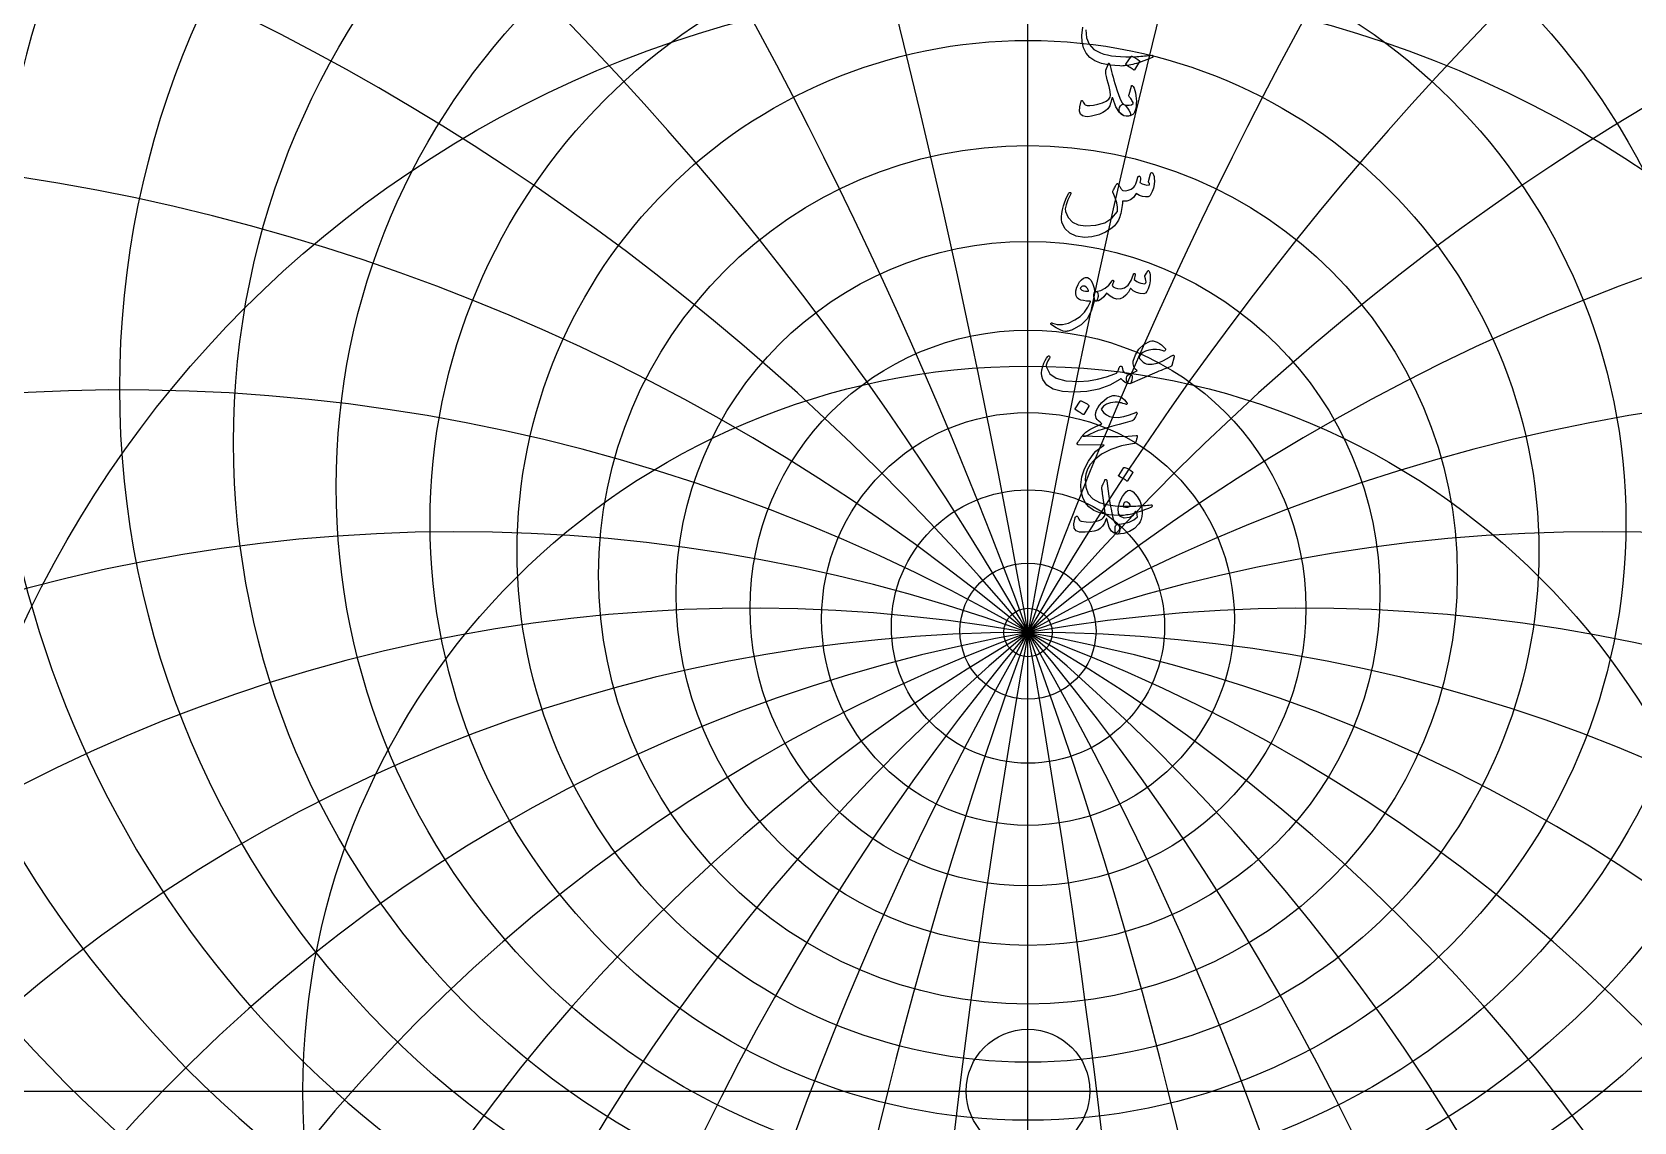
# Model space of a CAD drawing. Header units: millimetres. Extents: x -71 to 71, y -71 to 73.
# Drawn here: x -38.3 to 23.3, y -1.2 to 40.7 of the extents above; entities that cross this region are included whole.
import ezdxf

# ---------------------------------------------------------------- set-up
doc = ezdxf.new("R2010")
doc.units = ezdxf.units.MM
for name, color, linetype in [('CUT_INNER', 6, 'Continuous'), ('CUT_OUTER', 1, 'Continuous'), ('ENGRAVE', 7, 'Continuous'), ('ENGRAVE_FINE', 8, 'Continuous'), ('TEXT', 5, 'Continuous')]:
    doc.layers.add(name, color=color, linetype=linetype)

msp = doc.modelspace()

# ---------------------------------------------------------------- linework, layer by layer
at = {"layer": 'CUT_INNER'}
msp.add_circle((0, 0), 2.375, dxfattribs=at)
at = {"layer": 'CUT_OUTER'}
msp.add_arc((-0.0002, -0.0002), 70.7624, 143.437284, 87.803, dxfattribs=at)
at = {"layer": 'ENGRAVE'}
for points in [[(0, -65), (0, 65)], [(-65, 0), (65, 0)]]:
    msp.add_lwpolyline(points, dxfattribs=at)
for centre, radius in [((0, 0), 65), ((0, 26.9983), 34.8906), ((0, 24.9127), 30.5206), ((0, 23.2241), 26.5789), ((0, 21.8516), 22.9719), ((0, 0), 42.5483), ((0, 20.7365), 19.6286), ((0, 19.8357), 16.4933), ((0, 19.117), 13.5217), ((0, 18.5565), 10.677), ((0, 0), 27.8517), ((0, 18.1368), 7.9284), ((0, 17.8452), 5.2486), ((0, 17.6735), 2.6134), ((0, 17.6168), 0.93)]:
    msp.add_circle(centre, radius, dxfattribs=at)
for centre, radius, start, end in [((0, 29.5942), 39.8157, 131.540817, 48.459183), ((0, 32.8635), 45.4736, 158.875932, 21.124068), ((0, 37.0484), 52.1226, 177.987161, 2.012839), ((0, 42.5236), 60.1549, 193.587078, 346.412922), ((0, -42.5731), 60.1899, 45.016667, 134.983333), ((0, -42.5731), 60.1899, 45.016667, 134.983333), ((-13.0688, 48.7733), 66.0302, 218.740683, 261.906834), ((13.0688, 48.7733), 66.0302, 278.093166, 321.259317)]:
    msp.add_arc(centre, radius, start, end, dxfattribs=at)
at = {"layer": 'ENGRAVE_FINE'}
for centre, radius, start, end in [((-341.3539, -42.5731), 346.6199, 4.152572, 17.901565), ((-341.3539, -42.5731), 346.6199, 4.152572, 17.901565), ((341.3539, -42.5731), 346.6199, 162.098435, 175.847428), ((341.3539, -42.5731), 346.6199, 162.098435, 175.847428), ((-165.3704, -42.5731), 175.9835, 8.358017, 35.97743), ((-165.3704, -42.5731), 175.9835, 8.358017, 35.97743), ((165.3704, -42.5731), 175.9835, 144.02257, 171.641983), ((165.3704, -42.5731), 175.9835, 144.02257, 171.641983), ((-104.252, -42.5731), 120.3798, 12.671638, 54.3922), ((-104.252, -42.5731), 120.3798, 12.671638, 54.3922), ((104.252, -42.5731), 120.3798, 125.6078, 167.328362), ((104.252, -42.5731), 120.3798, 125.6078, 167.328362), ((-71.7315, -42.5731), 93.6389, 17.153802, 73.277838), ((-71.7315, -42.5731), 93.6389, 17.153802, 73.277838), ((71.7315, -42.5731), 93.6389, 106.722162, 162.846198), ((71.7315, -42.5731), 93.6389, 106.722162, 162.846198), ((-50.5053, -42.5731), 78.5723, 21.873002, 92.678933), ((-50.5053, -42.5731), 78.5723, 21.873002, 92.678933), ((50.5053, -42.5731), 78.5723, 87.321067, 158.126998), ((50.5053, -42.5731), 78.5723, 87.321067, 158.126998), ((-34.7507, -42.5731), 69.5013, 26.909615, 108.663414), ((-34.7507, -42.5731), 69.5013, 26.909615, 108.663414), ((34.7507, -42.5731), 69.5013, 71.336586, 153.090385), ((34.7507, -42.5731), 69.5013, 71.336586, 153.090385), ((-21.9073, -42.5731), 64.0528, 32.360678, 118.765767), ((-21.9073, -42.5731), 64.0528, 32.360678, 118.765767), ((21.9073, -42.5731), 64.0528, 61.234233, 147.639322), ((21.9073, -42.5731), 64.0528, 61.234233, 147.639322), ((-10.6131, -42.5731), 61.1184, 38.346091, 127.435665), ((-10.6131, -42.5731), 61.1184, 38.346091, 127.435665), ((10.6131, -42.5731), 61.1184, 52.564335, 141.653909), ((10.6131, -42.5731), 61.1184, 52.564335, 141.653909)]:
    msp.add_arc(centre, radius, start, end, dxfattribs=at)
at = {"layer": 'TEXT'}
msp.add_lwpolyline([(2.2275, 40.7762), (2.2528, 40.4666), (2.3533, 40.2142), (2.5291, 40.019), (2.7802, 39.8811), (2.9104, 39.8393), (3.0535, 39.8048), (3.2095, 39.7774), (3.3784, 39.7573), (3.5599, 39.7442), (3.7538, 39.7377), (3.96, 39.738), (4.1786, 39.745), (4.2564, 39.7493), (4.3328, 39.7542), (4.4079, 39.7597), (4.4818, 39.7656), (4.5539, 39.772), (4.6236, 39.779), (4.691, 39.7865), (4.7561, 39.7945), (4.776, 39.7955), (4.7902, 39.7903), (4.7987, 39.779), (4.8015, 39.7615), (4.8, 39.7411), (4.7953, 39.7254), (4.7876, 39.7143), (4.7767, 39.7078), (4.6602, 39.6586), (4.5499, 39.614), (4.4457, 39.574), (4.3477, 39.5387), (4.2562, 39.5078), (4.1714, 39.481), (4.0933, 39.4583), (4.0219, 39.4397), (3.9547, 39.426), (3.8894, 39.4139), (3.8258, 39.4034), (3.7641, 39.3943), (3.7039, 39.3874), (3.645, 39.383), (3.5873, 39.3812), (3.531, 39.382), (3.1463, 39.4119), (2.8256, 39.4768), (2.5688, 39.5769), (2.376, 39.712), (2.2345, 39.8808), (2.1357, 40.078), (2.0798, 40.3036), (2.0666, 40.5576), (2.1071, 40.8726)], dxfattribs=at)
for points in [[(3.1618, 39.3925), (3.1855, 39.2843), (3.2113, 39.1744), (3.2392, 39.0626), (3.2691, 38.9491), (3.301, 38.8332), (3.3351, 38.7144), (3.3712, 38.5929), (3.4093, 38.4685), (3.4864, 38.2447), (3.5568, 38.0766), (3.6205, 37.9642), (3.6774, 37.9075), (3.7272, 37.8737), (3.7775, 37.826), (3.8283, 37.7644), (3.8796, 37.6889), (3.928, 37.5953), (3.9414, 37.5249), (3.9198, 37.4777), (3.8631, 37.4537), (3.6798, 37.4723), (3.5176, 37.594), (3.3766, 37.8188), (3.2567, 38.1467), (3.2541, 38.1522), (3.2505, 38.156), (3.2459, 38.1583), (3.2402, 38.1591), (3.2361, 38.1583), (3.2319, 38.156), (3.2278, 38.1522), (3.2237, 38.1467), (3.2121, 38.0936), (3.1979, 38.0374), (3.1811, 37.9781), (3.1618, 37.9157), (3.1407, 37.8567), (3.1185, 37.8075), (3.0953, 37.768), (3.0711, 37.7384), (2.9839, 37.6623), (2.8751, 37.595), (2.7447, 37.5365), (2.5926, 37.4867), (2.4379, 37.4499), (2.3038, 37.4341), (2.1904, 37.4396), (2.0976, 37.4661), (2.0182, 37.5326), (1.9821, 37.6497), (1.9893, 37.8173), (2.0398, 38.0354), (2.0447, 38.0426), (2.0512, 38.0477), (2.0591, 38.0508), (2.0687, 38.0519), (2.08, 38.0506), (2.0893, 38.0467), (2.0965, 38.0403), (2.1017, 38.0312), (2.1213, 37.9856), (2.1429, 37.9477), (2.1667, 37.9175), (2.1924, 37.8951), (2.2729, 37.8652), (2.3822, 37.858), (2.5204, 37.8735), (2.6874, 37.9116), (2.8656, 37.9688), (3.004, 38.0333), (3.1028, 38.105), (3.1618, 38.1839), (3.1716, 38.2638), (3.1556, 38.4004), (3.1139, 38.5938), (3.0463, 38.8439), (3.0138, 38.9756), (2.9947, 39.0821), (2.9891, 39.1633), (2.9968, 39.2192), (3.0752, 39.442), (3.0837, 39.4655), (3.0927, 39.4822), (3.1023, 39.4923), (3.1123, 39.4956), (3.1247, 39.4892), (3.1371, 39.4698), (3.1494, 39.4376), (3.1618, 39.3925)], [(3.9579, 39.7472), (3.9631, 39.7524), (3.9703, 39.7555), (3.9796, 39.7565), (3.9909, 39.7555), (4.0711, 39.723), (4.1467, 39.6833), (4.2176, 39.6364), (4.2838, 39.5822), (4.2903, 39.574), (4.2931, 39.5657), (4.2923, 39.5575), (4.2879, 39.5492), (4.0941, 39.2357), (4.0868, 39.2283), (4.0776, 39.2265), (4.0662, 39.2303), (4.0528, 39.2399), (4.0412, 39.2481), (4.0229, 39.2605), (3.9979, 39.277), (3.9662, 39.2976), (3.9273, 39.3224), (3.8806, 39.3512), (3.8262, 39.3842), (3.7641, 39.4214), (3.7558, 39.4276), (3.7517, 39.4337), (3.7517, 39.4399), (3.7558, 39.4461)], [(3.9951, 38.0601), (3.9708, 38.1006), (3.9476, 38.1354), (3.9255, 38.1645), (3.9043, 38.188), (3.8891, 38.2081), (3.8806, 38.2313), (3.8788, 38.2576), (3.8837, 38.287), (3.9703, 38.6005), (3.9824, 38.6278), (3.9982, 38.6356), (4.0175, 38.6237), (4.0404, 38.5922), (4.075, 38.5255), (4.1044, 38.4448), (4.1286, 38.3502), (4.1477, 38.2416), (4.1588, 38.1375), (4.1632, 38.0354), (4.1608, 37.9353), (4.1518, 37.8374), (4.1371, 37.752), (4.1178, 37.6775), (4.0938, 37.6138), (4.0652, 37.561), (4.0299, 37.5218), (3.9817, 37.4909), (3.9206, 37.4682), (3.8466, 37.4537), (3.7708, 37.4509), (3.7001, 37.463), (3.6346, 37.4901), (3.5743, 37.5321), (3.5276, 37.5855), (3.5032, 37.6466), (3.5008, 37.7154), (3.5207, 37.792), (3.5524, 37.8546), (3.5898, 37.8941), (3.6328, 37.9103), (3.6816, 37.9034), (3.794, 37.8763), (3.8919, 37.8735), (3.9755, 37.8949), (4.0446, 37.9405), (4.0461, 37.9526), (4.0384, 37.9766), (4.0214, 38.0124), (3.9951, 38.0601)], [(4.7066, 35.2443), (4.7138, 35.2623), (4.7231, 35.2752), (4.7345, 35.2829), (4.7479, 35.2855), (4.7651, 35.2834), (4.7798, 35.2773), (4.792, 35.2669), (4.8015, 35.2525), (4.825, 35.2009), (4.8417, 35.137), (4.8518, 35.0607), (4.8551, 34.972), (4.8461, 34.8271), (4.819, 34.6894), (4.7739, 34.559), (4.7107, 34.4358), (4.6891, 34.4061), (4.6654, 34.3832), (4.6396, 34.3669), (4.6117, 34.3574), (4.5109, 34.3509), (4.4024, 34.3687), (4.2861, 34.4108), (4.1621, 34.477), (4.0577, 34.3339), (3.9342, 34.2388), (3.7916, 34.1916), (3.63, 34.1924), (3.6247, 34.1054), (3.6171, 34.0217), (3.6072, 33.9414), (3.5949, 33.8644), (3.5804, 33.7903), (3.5635, 33.7185), (3.5443, 33.649), (3.5227, 33.5819), (3.4727, 33.4607), (3.4052, 33.3488), (3.3201, 33.2462), (3.2175, 33.1529), (2.9775, 32.993), (2.7235, 32.8806), (2.4557, 32.8157), (2.1739, 32.7981), (1.8565, 32.8412), (1.6057, 32.9539), (1.4213, 33.1361), (1.3035, 33.388), (1.2875, 33.4788), (1.2849, 33.586), (1.2958, 33.7098), (1.32, 33.85), (1.3589, 34.0037), (1.4138, 34.1635), (1.4847, 34.3295), (1.5716, 34.5018), (1.5786, 34.5126), (1.5871, 34.5203), (1.5971, 34.525), (1.6087, 34.5265), (1.6204, 34.5255), (1.6304, 34.5224), (1.6389, 34.5172), (1.6459, 34.51), (1.6505, 34.4994), (1.6521, 34.4884), (1.6505, 34.4768), (1.6459, 34.4646), (1.5355, 34.2354), (1.4644, 34.047), (1.4324, 33.8993), (1.4396, 33.7923), (1.5438, 33.5564), (1.7077, 33.3849), (1.9315, 33.2779), (2.2151, 33.2354), (2.6116, 33.2607), (2.9473, 33.3612), (3.2221, 33.537), (3.4361, 33.7881), (3.4354, 33.9537), (3.4083, 34.1284), (3.3549, 34.3125), (3.2752, 34.5059), (3.2652, 34.5255), (3.2598, 34.543), (3.259, 34.5585), (3.2629, 34.5719), (3.285, 34.6179), (3.3062, 34.6611), (3.3263, 34.7014), (3.3454, 34.7389), (3.3634, 34.7731), (3.3804, 34.8034), (3.3964, 34.8298), (3.4114, 34.8524), (3.4199, 34.8619), (3.4289, 34.8658), (3.4384, 34.864), (3.4485, 34.8565), (3.4537, 34.8508), (3.4609, 34.8421), (3.4702, 34.8302), (3.4815, 34.8153), (3.4944, 34.7972), (3.5083, 34.7761), (3.5233, 34.7518), (3.5393, 34.7245), (3.5717, 34.6719), (3.5991, 34.6338), (3.6212, 34.61), (3.6382, 34.6008), (3.7455, 34.5917), (3.8527, 34.61), (3.96, 34.6557), (4.0672, 34.7286), (4.1062, 34.7771), (4.1446, 34.8565), (4.1825, 34.9669), (4.2199, 35.1081), (4.2235, 35.1215), (4.2302, 35.1329), (4.24, 35.1422), (4.2529, 35.1494), (4.265, 35.154), (4.2766, 35.1556), (4.2877, 35.154), (4.2982, 35.1494), (4.314, 35.1236), (4.3199, 35.0751), (4.316, 35.004), (4.3024, 34.9101), (4.3856, 34.8591), (4.4746, 34.8256), (4.5692, 34.8096), (4.6695, 34.8111), (4.6682, 34.8413), (4.6643, 34.8658), (4.6579, 34.8846), (4.6489, 34.8978), (4.6386, 34.9101), (4.6324, 34.9225), (4.6303, 34.9349), (4.6324, 34.9473)], [(4.6097, 31.5174), (4.6187, 31.5236), (4.6293, 31.5215), (4.6414, 31.5112), (4.6551, 31.4927), (4.6698, 31.4612), (4.6808, 31.4163), (4.6883, 31.3581), (4.6922, 31.2864), (4.6935, 31.2049), (4.6891, 31.1255), (4.679, 31.0482), (4.6633, 30.9729), (4.6174, 30.8265), (4.5664, 30.7213), (4.5102, 30.6573), (4.4488, 30.6347), (4.3037, 30.6432), (4.1693, 30.6811), (4.0459, 30.7484), (3.9332, 30.845), (3.8558, 30.6927), (3.7641, 30.5738), (3.6578, 30.4885), (3.5372, 30.4367), (3.4106, 30.4253), (3.2825, 30.4573), (3.1528, 30.5326), (3.0216, 30.6512), (2.9153, 30.5158), (2.8112, 30.4191), (2.7091, 30.3611), (2.6091, 30.3418), (2.589, 30.3531), (2.5699, 30.3872), (2.5518, 30.4439), (2.5348, 30.5233), (2.5286, 30.6017), (2.5389, 30.6594), (2.5657, 30.6965), (2.6091, 30.713), (2.7993, 30.7561), (2.9659, 30.8399), (3.1087, 30.9644), (3.2278, 31.1297), (3.2343, 31.1387), (3.2412, 31.1451), (3.2487, 31.149), (3.2567, 31.1503), (3.2665, 31.1493), (3.2752, 31.1462), (3.283, 31.141), (3.2897, 31.1338), (3.2936, 31.1116), (3.2845, 31.074), (3.2626, 31.0209), (3.2278, 30.9523), (3.2734, 30.8994), (3.3443, 30.8605), (3.4405, 30.8355), (3.5619, 30.8244), (3.7133, 30.8561), (3.8455, 30.9595), (3.9587, 31.1346), (4.0528, 31.3813), (4.0575, 31.3939), (4.0631, 31.4029), (4.0698, 31.4084), (4.0776, 31.4102), (4.0892, 31.4091), (4.0992, 31.406), (4.1077, 31.4009), (4.1147, 31.3937), (4.1198, 31.3833), (4.1229, 31.373), (4.124, 31.3627), (4.1229, 31.3524), (4.0817, 31.1792), (4.1299, 31.1364), (4.1879, 31.0987), (4.2557, 31.0662), (4.3333, 31.0389), (4.4089, 31.0211), (4.4663, 31.0173), (4.5058, 31.0273), (4.5272, 31.0513), (4.5341, 31.0879), (4.5303, 31.14), (4.5156, 31.2075), (4.4901, 31.2905), (4.4944, 31.314), (4.5158, 31.3596), (4.5543, 31.4274), (4.6097, 31.5174)], [(2.5266, 30.2964), (2.4299, 29.9569), (2.2677, 29.6725), (2.0401, 29.4433), (1.7469, 29.2693), (1.7059, 29.2516), (1.6655, 29.2358), (1.6255, 29.2217), (1.5861, 29.2095), (1.5474, 29.1993), (1.5097, 29.1914), (1.4731, 29.1859), (1.4376, 29.1827), (1.3489, 29.1953), (1.2313, 29.2414), (1.0849, 29.3211), (0.9096, 29.4343), (0.8907, 29.4505), (0.8797, 29.4663), (0.8763, 29.4815), (0.8807, 29.4962), (0.8905, 29.5075), (0.9034, 29.5127), (0.9194, 29.5116), (0.9384, 29.5044), (1.1207, 29.4454), (1.3252, 29.4456), (1.5518, 29.5052), (1.8006, 29.624), (2.0037, 29.762), (2.1718, 29.9241), (2.3048, 30.1105), (2.4028, 30.3212), (2.402, 30.3286), (2.3997, 30.3346), (2.3959, 30.3389), (2.3904, 30.3418), (2.2484, 30.35), (2.1275, 30.3665), (2.0277, 30.3913), (1.9491, 30.4243), (1.8882, 30.4753), (1.8501, 30.546), (1.8346, 30.6362), (1.8418, 30.746), (1.8441, 30.7606), (1.847, 30.7754), (1.8503, 30.7905), (1.8542, 30.8058), (1.8586, 30.8217), (1.8635, 30.8383), (1.8689, 30.8557), (1.8748, 30.8739), (1.9233, 30.9917), (1.9821, 31.0894), (2.0512, 31.167), (2.1306, 31.2245), (2.2118, 31.256), (2.2863, 31.2555), (2.3541, 31.223), (2.4152, 31.1585), (2.4686, 31.0688), (2.509, 30.9647), (2.5366, 30.8461), (2.5513, 30.713), (2.5594, 30.7132), (2.5673, 30.7135), (2.5749, 30.7142), (2.5823, 30.7151), (2.5896, 30.716), (2.5972, 30.7166), (2.6051, 30.717), (2.6132, 30.7172), (2.641, 30.7112), (2.6627, 30.6934), (2.6782, 30.6638), (2.6874, 30.6223), (2.6913, 30.5767), (2.6905, 30.5305), (2.6851, 30.4838), (2.6751, 30.4367), (2.6619, 30.3952), (2.6472, 30.3655), (2.631, 30.3477), (2.6132, 30.3418), (2.5348, 30.3418), (2.5343, 30.3343), (2.5328, 30.3243), (2.5302, 30.3116), (2.5266, 30.2964)], [(2.3286, 30.7584), (2.2853, 30.8339), (2.2378, 30.8873), (2.1862, 30.9185), (2.1306, 30.9275), (2.0973, 30.9188), (2.0677, 30.9048), (2.0416, 30.8858), (2.0192, 30.8615), (2.012, 30.8486), (2.0109, 30.8347), (2.0161, 30.8198), (2.0274, 30.8038), (2.07, 30.7664), (2.1316, 30.7409), (2.2123, 30.7272), (2.3121, 30.7254), (2.3224, 30.7275), (2.3286, 30.7337), (2.3306, 30.744), (2.3286, 30.7584)], [(5.6141, 28.2088), (5.5316, 27.8788), (5.5223, 27.8628), (5.5069, 27.8478), (5.4852, 27.8339), (5.4574, 27.821), (5.3956, 27.7992), (5.33, 27.7751), (5.2605, 27.7487), (5.1872, 27.7199), (5.11, 27.6891), (5.0289, 27.6565), (4.9439, 27.6221), (4.8551, 27.5859), (3.9064, 27.1734), (3.8631, 27.1829), (3.828, 27.2115), (3.8012, 27.2592), (3.7826, 27.326), (3.7795, 27.3969), (3.7991, 27.457), (3.8414, 27.5062), (3.9064, 27.5446), (3.9145, 27.5484), (3.9306, 27.5555), (3.9547, 27.5659), (3.9868, 27.5797), (4.0266, 27.5966), (4.074, 27.6163), (4.1287, 27.6389), (4.191, 27.6643), (4.1108, 27.7465), (4.06, 27.8365), (4.0386, 27.9342), (4.0466, 28.0396), (4.126, 28.2905), (4.2611, 28.5027), (4.4519, 28.6762), (4.6984, 28.811), (4.7523, 28.8236), (4.8149, 28.8203), (4.8863, 28.8009), (4.9665, 28.7656), (5.0498, 28.7174), (5.1263, 28.6635), (5.1962, 28.604), (5.2594, 28.5388), (5.2772, 28.5148), (5.2852, 28.4923), (5.2834, 28.4715), (5.2718, 28.4521), (5.2542, 28.4372), (5.2346, 28.4294), (5.213, 28.4289), (5.1892, 28.4356), (5.0658, 28.4746), (4.9345, 28.4923), (4.7956, 28.489), (4.6489, 28.4645), (4.5161, 28.4248), (4.4107, 28.3717), (4.3325, 28.3052), (4.2818, 28.2253), (4.2766, 28.1897), (4.29, 28.1489), (4.322, 28.103), (4.3725, 28.052), (4.4302, 28.0056), (4.488, 27.9695), (4.5457, 27.9437), (4.6035, 27.9283), (4.7765, 27.9239), (4.9613, 27.9602), (5.1581, 28.0373), (5.3666, 28.1551), (5.3891, 28.1693), (5.411, 28.183), (5.4324, 28.1961), (5.4533, 28.2088), (5.4734, 28.2206), (5.4924, 28.2314), (5.5105, 28.2412), (5.5275, 28.25), (5.5747, 28.2722), (5.6048, 28.2727), (5.618, 28.2515), (5.6141, 28.2088)], [(0.759, 28.2211), (0.7737, 28.2371), (0.7889, 28.2438), (0.8046, 28.2412), (0.8209, 28.2294), (0.8332, 28.2139), (0.8374, 28.1964), (0.8332, 28.1768), (0.8209, 28.1551), (0.758, 28.0577), (0.7177, 27.9674), (0.7002, 27.8844), (0.7054, 27.8086), (0.8345, 27.5596), (1.0859, 27.3858), (1.4595, 27.2873), (1.9552, 27.2641), (2.3231, 27.2912), (2.6761, 27.3477), (3.0141, 27.4335), (3.3371, 27.5488), (3.3941, 27.5825), (3.4413, 27.6343), (3.4787, 27.7042), (3.5063, 27.7921), (3.5155, 27.8171), (3.531, 27.8344), (3.5527, 27.8439), (3.5805, 27.8458), (3.6004, 27.8372), (3.6145, 27.82), (3.623, 27.7939), (3.6259, 27.7591), (3.6452, 27.673), (3.6991, 27.6086), (3.7875, 27.5658), (3.9105, 27.5446), (3.9548, 27.5348), (3.9848, 27.5096), (4.0002, 27.4688), (4.0012, 27.4126), (3.9863, 27.308), (3.9662, 27.2332), (3.9409, 27.1883), (3.9105, 27.1734), (3.82, 27.1852), (3.7342, 27.2208), (3.6529, 27.2801), (3.5764, 27.3631), (3.5699, 27.3665), (3.5588, 27.3642), (3.5431, 27.3562), (3.5227, 27.3425), (3.1381, 27.1259), (2.7184, 26.9713), (2.2636, 26.8784), (1.7737, 26.8475), (1.321, 26.8784), (0.9694, 26.9713), (0.7188, 27.1259), (0.5692, 27.3425), (0.5352, 27.4634), (0.5239, 27.5869), (0.5352, 27.713), (0.5692, 27.8416), (0.6151, 27.9613), (0.6621, 28.0644), (0.71, 28.151), (0.759, 28.2211)], [(2.0089, 26.5093), (2.014, 26.5144), (2.0212, 26.5175), (2.0305, 26.5185), (2.0419, 26.5175), (2.1221, 26.485), (2.1976, 26.4453), (2.2685, 26.3984), (2.3348, 26.3443), (2.3412, 26.336), (2.344, 26.3278), (2.3433, 26.3195), (2.3389, 26.3113), (2.145, 25.9978), (2.1378, 25.9903), (2.1285, 25.9885), (2.1172, 25.9923), (2.1037, 26.0019), (2.0921, 26.0101), (2.0738, 26.0225), (2.0488, 26.039), (2.0171, 26.0596), (1.9782, 26.0844), (1.9315, 26.1133), (1.8771, 26.1463), (1.815, 26.1834), (1.8067, 26.1896), (1.8026, 26.1958), (1.8026, 26.2019), (1.8067, 26.2081)], [(4.1848, 26.0666), (4.1882, 26.0375), (4.1693, 25.9831), (4.1284, 25.9034), (4.0652, 25.7985), (4.0518, 25.7814), (4.0363, 25.7675), (4.0188, 25.7567), (3.9992, 25.749), (3.7352, 25.6763), (3.5001, 25.6108), (3.2938, 25.5525), (3.1164, 25.5015), (2.9679, 25.4579), (2.8483, 25.4221), (2.7576, 25.394), (2.6957, 25.3736), (2.1966, 25.1508), (2.1615, 25.1483), (2.1347, 25.1529), (2.1161, 25.1648), (2.1058, 25.1838), (2.1056, 25.1908), (2.1089, 25.1993), (2.1159, 25.2094), (2.1264, 25.221), (2.228, 25.3164), (2.3801, 25.4169), (2.5828, 25.5226), (2.8359, 25.6335), (2.7671, 25.6922), (2.7091, 25.749), (2.6619, 25.8036), (2.6256, 25.8562), (2.6031, 25.9137), (2.5977, 25.9831), (2.6093, 26.0643), (2.6379, 26.1573), (2.6843, 26.2543), (2.7493, 26.3512), (2.8328, 26.4481), (2.9349, 26.5451), (3.0461, 26.6289), (3.1525, 26.6864), (3.2544, 26.7176), (3.3516, 26.7225), (3.4833, 26.6959), (3.6022, 26.641), (3.7081, 26.5577), (3.8012, 26.4461), (3.8094, 26.4322), (3.8136, 26.4193), (3.8136, 26.4074), (3.8094, 26.3966), (3.8004, 26.3865), (3.7898, 26.3811), (3.7777, 26.3803), (3.7641, 26.3842), (3.7033, 26.4035), (3.645, 26.4203), (3.5889, 26.4345), (3.5351, 26.4461), (3.4839, 26.4549), (3.4356, 26.4605), (3.3901, 26.4631), (3.3474, 26.4626), (3.1698, 26.4417), (3.0205, 26.3914), (2.8996, 26.3118), (2.8071, 26.2027), (2.9055, 26.073), (3.0154, 25.9769), (3.1365, 25.9142), (3.2691, 25.8851), (3.4663, 25.883), (3.6785, 25.914), (3.9056, 25.9779), (4.1477, 26.0748), (4.1577, 26.0774), (4.1673, 26.0769), (4.1763, 26.0733), (4.1848, 26.0666)], [(2.4729, 25.1632), (3.0022, 25.1446), (3.4598, 25.1426), (3.8458, 25.157), (4.1601, 25.188), (4.1697, 25.1891), (4.1781, 25.1885), (4.1852, 25.186), (4.191, 25.1818), (4.1953, 25.176), (4.1977, 25.1689), (4.1983, 25.1605), (4.1972, 25.1508), (4.1891, 25.1132), (4.1812, 25.0786), (4.1736, 25.0472), (4.1662, 25.0188), (4.1592, 24.9936), (4.1523, 24.9714), (4.1458, 24.9523), (4.1394, 24.9363), (4.126, 24.9108), (4.1106, 24.892), (4.093, 24.8799), (4.0734, 24.8745), (3.597, 24.7881), (3.1824, 24.6527), (2.8297, 24.4684), (2.5389, 24.2351), (2.392, 24.0673), (2.2852, 23.8896), (2.2187, 23.7022), (2.1924, 23.505), (2.2177, 23.1953), (2.3182, 22.9429), (2.4941, 22.7478), (2.7452, 22.6098), (2.8754, 22.5681), (3.0185, 22.5335), (3.1744, 22.5062), (3.3433, 22.4861), (3.5248, 22.4729), (3.7187, 22.4665), (3.9249, 22.4668), (4.1436, 22.4737), (4.2213, 22.4781), (4.2977, 22.483), (4.3729, 22.4884), (4.4467, 22.4943), (4.5188, 22.5008), (4.5885, 22.5077), (4.656, 22.5152), (4.7211, 22.5232), (4.7409, 22.5242), (4.7551, 22.5191), (4.7636, 22.5077), (4.7664, 22.4902), (4.7649, 22.4698), (4.7603, 22.4541), (4.7525, 22.443), (4.7417, 22.4366), (4.6252, 22.3873), (4.5148, 22.3427), (4.4107, 22.3028), (4.3127, 22.2675), (4.2212, 22.2365), (4.1363, 22.2097), (4.0582, 22.187), (3.9868, 22.1685), (3.9197, 22.1548), (3.8543, 22.1427), (3.7907, 22.1321), (3.729, 22.1231), (3.6688, 22.1161), (3.6099, 22.1117), (3.5523, 22.1099), (3.4959, 22.1107), (3.1113, 22.1406), (2.7906, 22.2056), (2.5338, 22.3056), (2.3409, 22.4407), (2.1994, 22.6096), (2.1007, 22.8068), (2.0447, 23.0324), (2.0316, 23.2863), (2.072, 23.6014), (2.1687, 23.9071), (2.3216, 24.2036), (2.5307, 24.4908), (2.6124, 24.5777), (2.705, 24.661), (2.8084, 24.7407), (2.9226, 24.8167), (1.9243, 24.825), (1.9003, 24.8353), (1.8903, 24.8538), (1.8941, 24.8806), (1.9119, 24.9157), (1.9455, 24.9668), (1.9759, 25.0126), (2.0032, 25.0534), (2.0274, 25.089), (2.0486, 25.1191), (2.0666, 25.1436), (2.0816, 25.1624), (2.0934, 25.1756), (2.1202, 25.1779), (2.1924, 25.1766), (2.31, 25.1717), (2.4729, 25.1632)], [(3.432, 21.7664), (3.4619, 21.752), (3.4856, 21.7293), (3.5032, 21.6983), (3.5145, 21.6592), (3.522, 21.6107), (3.5238, 21.5643), (3.5199, 21.5199), (3.5104, 21.4777), (3.4962, 21.4416), (3.4784, 21.4158), (3.457, 21.4003), (3.432, 21.3952), (3.3085, 21.4294), (3.2062, 21.5158), (3.1249, 21.6543), (3.0649, 21.8448), (3.0571, 21.8777), (3.0504, 21.9061), (3.0448, 21.9302), (3.0401, 21.95), (3.0365, 21.9653), (3.0339, 21.9763), (3.0324, 21.9828), (3.0319, 21.985), (3.0257, 21.9971), (3.0195, 22.0005), (3.0133, 21.9951), (3.0071, 21.9809), (2.937, 21.8226), (2.8586, 21.6983), (2.772, 21.6081), (2.6771, 21.5519), (2.5395, 21.5086), (2.3781, 21.4818), (2.193, 21.4715), (1.9841, 21.4777), (1.8446, 21.5207), (1.7686, 21.6251), (1.756, 21.7909), (1.8067, 22.018), (1.8184, 22.0454), (1.8325, 22.0655), (1.8493, 22.0784), (1.8686, 22.084), (1.8877, 22.0822), (1.9037, 22.0727), (1.9166, 22.0554), (1.9264, 22.0304), (1.9473, 21.977), (1.9728, 21.9366), (2.0029, 21.909), (2.0377, 21.8943), (2.2329, 21.8644), (2.4183, 21.8613), (2.5939, 21.885), (2.7596, 21.9355), (2.8316, 21.9732), (2.8906, 22.0242), (2.9367, 22.0887), (2.97, 22.1665), (2.9679, 22.2034), (2.9576, 22.2893), (2.9391, 22.4241), (2.9122, 22.6079), (2.8986, 22.7063), (2.8865, 22.7951), (2.8759, 22.8744), (2.8669, 22.9441), (2.8591, 23.0038), (2.8524, 23.0529), (2.8468, 23.0914), (2.8421, 23.1194), (2.8383, 23.1622), (2.839, 23.1998), (2.8444, 23.2323), (2.8545, 23.2597), (2.8705, 23.2936), (2.8854, 23.3251), (2.8994, 23.3544), (2.9122, 23.3813), (2.9239, 23.406), (2.9339, 23.4283), (2.9424, 23.4482), (2.9494, 23.4659), (2.9566, 23.4801), (2.9659, 23.4896), (2.9772, 23.4945), (2.9906, 23.4948), (3.0053, 23.4891), (3.0164, 23.4803), (3.0239, 23.4685), (3.0278, 23.4535), (3.0529, 23.2425), (3.0788, 23.0426), (3.1055, 22.8537), (3.1329, 22.676), (3.1609, 22.5093), (3.1891, 22.3537), (3.2176, 22.2092), (3.2464, 22.0758), (3.2812, 21.9513), (3.3237, 21.8582), (3.374, 21.7966), (3.432, 21.7664)], [(3.6878, 23.9527), (3.6929, 23.9578), (3.7001, 23.9609), (3.7094, 23.9619), (3.7207, 23.9609), (3.8009, 23.9284), (3.8765, 23.8887), (3.9474, 23.8418), (4.0136, 23.7877), (4.0201, 23.7794), (4.0229, 23.7712), (4.0221, 23.7629), (4.0177, 23.7547), (3.8239, 23.4412), (3.8167, 23.4337), (3.8074, 23.4319), (3.796, 23.4357), (3.7826, 23.4453), (3.771, 23.4535), (3.7527, 23.4659), (3.7277, 23.4824), (3.696, 23.503), (3.6571, 23.5278), (3.6104, 23.5567), (3.556, 23.5897), (3.4939, 23.6268), (3.4856, 23.633), (3.4815, 23.6392), (3.4815, 23.6453), (3.4856, 23.6515)], [(3.9064, 23.0823), (3.9347, 23.0782), (3.9662, 23.0658), (4.0007, 23.0452), (4.0384, 23.0163), (4.1995, 22.8446), (4.3117, 22.6512), (4.3748, 22.4362), (4.389, 22.1995), (4.3764, 22.0763), (4.3508, 21.9665), (4.3124, 21.87), (4.2611, 21.787), (4.0948, 21.6156), (3.9012, 21.4931), (3.6803, 21.4196), (3.432, 21.3952), (3.407, 21.4011), (3.3856, 21.4189), (3.3678, 21.4485), (3.3536, 21.49), (3.3483, 21.513), (3.3449, 21.5364), (3.3432, 21.5604), (3.3433, 21.5849), (3.3447, 21.6091), (3.3469, 21.6323), (3.3499, 21.6545), (3.3536, 21.6757), (3.3647, 21.7123), (3.3815, 21.7396), (3.4039, 21.7576), (3.432, 21.7664), (3.6738, 21.7989), (3.8837, 21.8592), (4.0616, 21.9474), (4.2075, 22.0634), (4.2005, 22.1214), (4.192, 22.1676), (4.182, 22.2019), (4.1704, 22.2243), (4.1565, 22.2436), (4.1436, 22.2563), (4.1317, 22.2622), (4.1209, 22.2614), (4.1134, 22.2588), (4.1075, 22.2552), (4.1031, 22.2506), (4.1002, 22.2449), (4.0605, 22.1634), (4.0116, 22.1005), (3.9533, 22.0562), (3.8857, 22.0304), (3.6896, 22.0152), (3.5547, 22.0686), (3.4812, 22.1905), (3.4691, 22.381), (3.4856, 22.4903), (3.5186, 22.6038), (3.5681, 22.7213), (3.6341, 22.843), (3.7037, 22.9477), (3.7723, 23.0225), (3.8399, 23.0673), (3.9064, 23.0823)], [(3.7702, 22.6368), (3.7293, 22.6252), (3.697, 22.5945), (3.6736, 22.5447), (3.6589, 22.4759), (3.6591, 22.4651), (3.6599, 22.4573), (3.6612, 22.4527), (3.663, 22.4512), (3.7045, 22.4411), (3.7465, 22.4357), (3.7891, 22.4349), (3.8321, 22.4388), (3.87, 22.4468), (3.9012, 22.4584), (3.9257, 22.4736), (3.9435, 22.4924), (3.8971, 22.5587), (3.8528, 22.6048), (3.8105, 22.6309), (3.7702, 22.6368)]]:
    msp.add_lwpolyline(points, close=True, dxfattribs=at)

doc.saveas('drawing.dxf')
